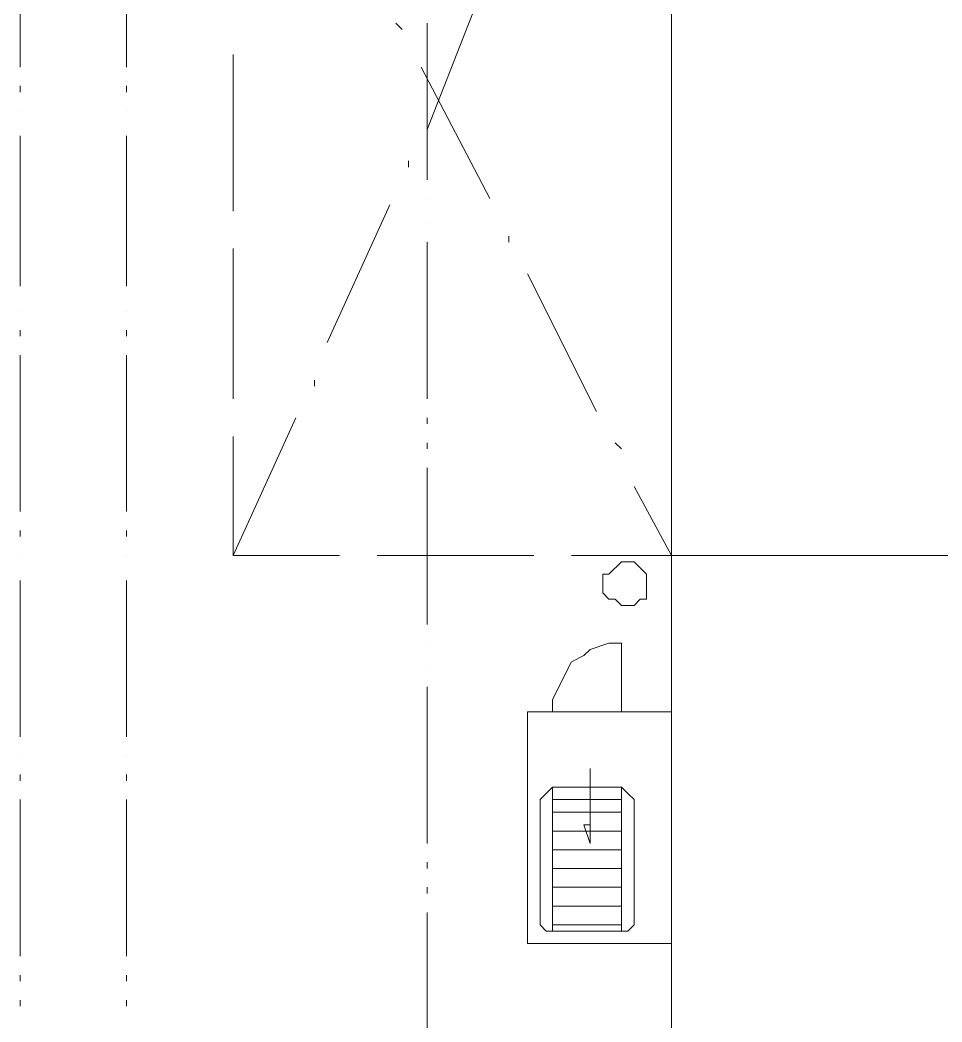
# Model space of a CAD drawing. Header units: millimetres. Extents: x -1005 to 294628, y -1154 to 182592.
# Drawn here: x 10360 to 20494, y 156041 to 167061 of the extents above; entities that cross this region are included whole.
import ezdxf

# ---------------------------------------------------------------- set-up
doc = ezdxf.new("R2010")
doc.units = ezdxf.units.MM
doc.layers.add('PDF_Geomertry', color=7, linetype='Continuous')

msp = doc.modelspace()

# ---------------------------------------------------------------- linework, layer by layer
at = {"layer": 'PDF_Geomertry', "lineweight": 5}
for points in [[(24755, 143127), (17523, 143127), (17523, 167233), (17523, 168404)], [(10360, 168266), (10360, 166544)], [(11531, 168266), (11531, 166544)], [(14837, 165855), (15456, 167440)], [(14492, 167026), (14561, 166957)], [(14837, 167026), (14837, 165304)], [(12701, 164960), (12701, 166682)], [(14768, 166544), (15525, 165098)], [(10360, 166338), (10360, 166269)], [(11531, 166338), (11531, 166269)], [(10360, 166062), (10360, 166062)], [(11531, 166062), (11531, 166062)], [(10360, 165787), (10360, 164134)], [(11531, 165787), (11531, 164134)], [(14630, 165442), (14630, 165511)], [(14837, 165098), (14837, 165098)], [(13735, 163514), (14423, 165029)], [(14837, 164822), (14837, 164822)], [(15732, 164685), (15732, 164616)], [(12701, 162894), (12701, 164547)], [(14837, 164616), (14837, 162894)], [(15939, 164271), (16696, 162756)], [(10360, 163858), (10360, 163858)], [(11531, 163858), (11531, 163858)], [(10360, 163651), (10360, 163583)], [(11531, 163651), (11531, 163583)], [(10360, 163376), (10360, 161654)], [(11531, 163376), (11531, 161654)], [(13597, 163032), (13597, 163100)], [(13872, 161172), (12701, 161172), (13390, 162687)], [(14837, 162687), (14837, 162618)], [(12701, 161172), (12701, 162481)], [(14837, 162412), (14837, 162343)], [(16903, 162412), (16972, 162343)], [(14837, 162136), (14837, 160414)], [(17109, 161930), (17523, 161172), (16421, 161172)], [(10360, 161447), (10360, 161379)], [(11531, 161447), (11531, 161379)], [(10360, 161172), (10360, 161172)], [(11531, 161172), (11531, 161172)], [(16007, 161172), (14286, 161172)], [(24755, 161172), (17523, 161172)], [(10360, 160896), (10360, 159175)], [(11531, 160896), (11531, 159175)], [(14837, 160208), (14837, 160208)], [(16972, 159450), (16972, 160208), (16834, 160208), (16627, 160139), (16558, 160070), (16421, 160001), (16214, 159588), (16214, 159450)], [(14837, 159932), (14837, 159932)], [(14837, 159726), (14837, 158004)], [(17523, 159450), (15939, 159450), (15939, 156902), (17523, 156902)], [(10360, 158968), (10360, 158968)], [(11531, 158968), (11531, 158968)], [(16627, 158210), (16627, 158830)], [(10360, 158761), (10360, 158692)], [(11531, 158761), (11531, 158692)], [(16214, 158624), (16214, 157039)], [(16972, 158624), (16972, 157039)], [(10360, 158486), (10360, 156764)], [(11531, 158486), (11531, 156764)], [(16214, 158486), (16972, 158486)], [(16214, 158141), (16972, 158141)], [(16214, 157935), (16972, 157935)], [(14837, 157797), (14837, 157728)], [(16214, 157728), (16972, 157728)], [(14837, 157522), (14837, 157453)], [(16214, 157522), (16972, 157522)], [(16214, 157315), (16972, 157315)], [(14837, 157246), (14837, 155524)], [(16214, 157108), (16972, 157108)], [(10360, 156557), (10360, 156488)], [(11531, 156557), (11531, 156488)], [(10360, 156282), (10360, 156213)], [(11531, 156282), (11531, 156213)]]:
    msp.add_lwpolyline(points, dxfattribs=at)
for points in [[(17041, 160621), (17109, 160621), (17178, 160690), (17247, 160690), (17247, 160965), (17109, 161103), (16972, 161103), (16834, 160965), (16765, 160965), (16765, 160759), (16834, 160690), (16903, 160690), (16972, 160621), (17041, 160621)], [(17109, 157108), (17041, 157039), (16972, 157039), (16214, 157039), (16145, 157039), (16076, 157108), (16076, 158486), (16145, 158555), (16214, 158624), (16972, 158624), (17041, 158555), (17109, 158486)], [(16972, 158348), (16214, 158348)], [(16627, 158210), (16558, 158210), (16627, 158004), (16627, 158210)], [(16627, 158210), (16558, 158210), (16627, 158004), (16627, 158210)]]:
    msp.add_lwpolyline(points, close=True, dxfattribs=at)

doc.saveas('drawing.dxf')
